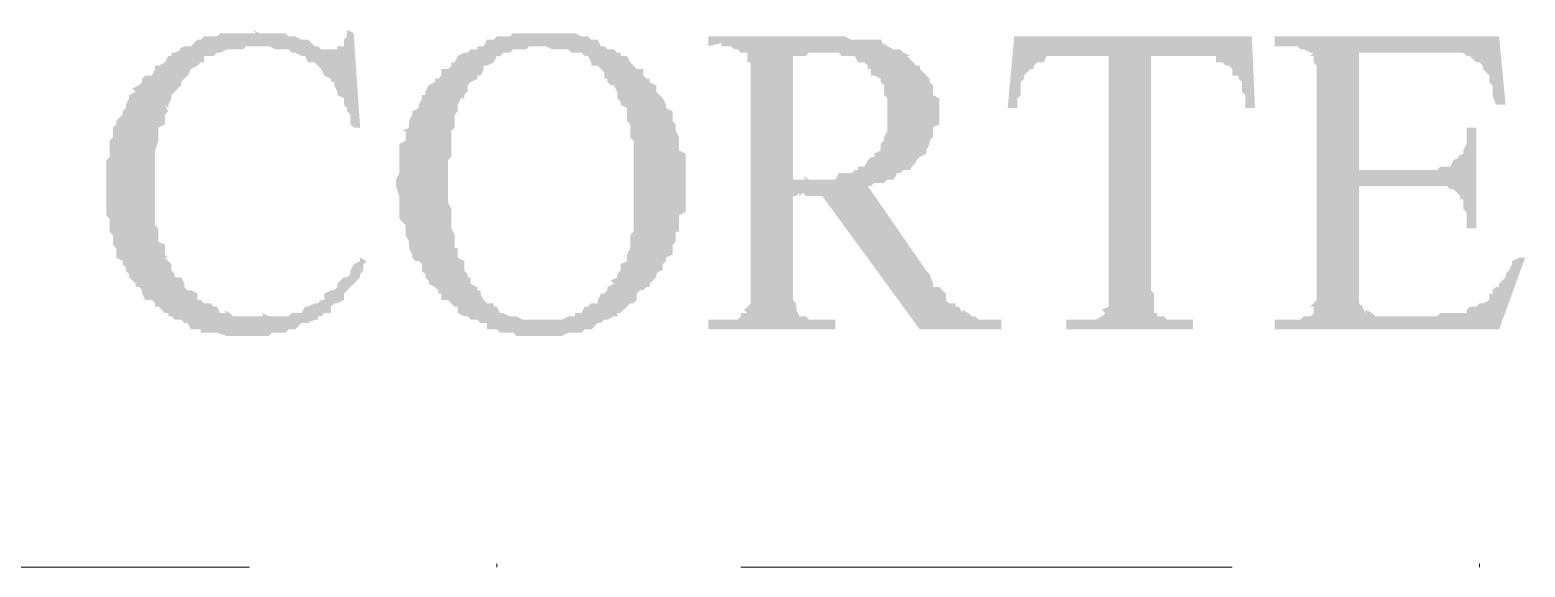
# Model space of a CAD drawing. Header units: millimetres. Extents: x 3240 to 3412, y 1366 to 1426.
# Drawn here: x 3299.692 to 3301.212, y 1376.28 to 1376.826 of the extents above; entities that cross this region are included whole.
import ezdxf

# ---------------------------------------------------------------- set-up
doc = ezdxf.new("R2010")
doc.units = ezdxf.units.MM

msp = doc.modelspace()

# ---------------------------------------------------------------- hatches: boundary and pattern name
at = {"true_color": 0x000007}
for points in [[(3300.0215, 1376.8228), (3300.0281, 1376.7269), (3300.0215, 1376.7269), (3300.0182, 1376.7302), (3300.0182, 1376.7335), (3300.0182, 1376.7401), (3300.0149, 1376.7434), (3300.0149, 1376.7468), (3300.0116, 1376.7501), (3300.0116, 1376.7567), (3300.005, 1376.76), (3300.005, 1376.7633), (3300.0017, 1376.7699), (3300.0017, 1376.7732), (3299.9984, 1376.7732), (3299.9984, 1376.7765), (3299.9918, 1376.7798), (3299.9884, 1376.7864), (3299.9851, 1376.7898), (3299.9818, 1376.7931), (3299.9752, 1376.7931), (3299.9719, 1376.7997), (3299.9686, 1376.7997), (3299.962, 1376.803), (3299.9587, 1376.803), (3299.9554, 1376.8063), (3299.9521, 1376.8063), (3299.9454, 1376.8063), (3299.9421, 1376.8063), (3299.9355, 1376.8096), (3299.9289, 1376.8096), (3299.9256, 1376.8096), (3299.9223, 1376.8096), (3299.9157, 1376.8096), (3299.9124, 1376.8096), (3299.9091, 1376.8063), (3299.9058, 1376.8063), (3299.8991, 1376.8063), (3299.8958, 1376.8063), (3299.8925, 1376.8063), (3299.8859, 1376.803), (3299.8826, 1376.803), (3299.8793, 1376.7997), (3299.876, 1376.7997), (3299.8694, 1376.7997), (3299.8694, 1376.7931), (3299.8661, 1376.7931), (3299.8627, 1376.7898), (3299.8561, 1376.7864), (3299.8528, 1376.7798), (3299.8495, 1376.7765), (3299.8462, 1376.7732), (3299.8462, 1376.7699), (3299.8396, 1376.7633), (3299.8363, 1376.76), (3299.8363, 1376.7567), (3299.833, 1376.7501), (3299.833, 1376.7468), (3299.8297, 1376.7501), (3299.833, 1376.7434), (3299.8297, 1376.7401), (3299.8297, 1376.7335), (3299.8297, 1376.7302), (3299.8231, 1376.7269), (3299.8231, 1376.7236), (3299.8231, 1376.717), (3299.8231, 1376.7203), (3299.8231, 1376.7137), (3299.8197, 1376.7038), (3299.8197, 1376.7004), (3299.8197, 1376.6971), (3299.8197, 1376.6938), (3299.8197, 1376.6872), (3299.8197, 1376.6839), (3299.8197, 1376.6806), (3299.8197, 1376.674), (3299.8197, 1376.6674), (3299.8197, 1376.6574), (3299.8197, 1376.6541), (3299.8197, 1376.6508), (3299.8197, 1376.6442), (3299.8197, 1376.6409), (3299.8197, 1376.6376), (3299.8197, 1376.6343), (3299.8197, 1376.6277), (3299.8231, 1376.6244), (3299.8231, 1376.6211), (3299.8231, 1376.6178), (3299.8231, 1376.6111), (3299.8297, 1376.6078), (3299.8297, 1376.6045), (3299.8297, 1376.5979), (3299.833, 1376.5946), (3299.8297, 1376.5946), (3299.833, 1376.5913), (3299.8363, 1376.588), (3299.8363, 1376.5814), (3299.8396, 1376.5781), (3299.8396, 1376.5747), (3299.8462, 1376.5747), (3299.8495, 1376.5681), (3299.8495, 1376.5648), (3299.8528, 1376.5615), (3299.8561, 1376.5615), (3299.8627, 1376.5582), (3299.8627, 1376.5516), (3299.8661, 1376.5516), (3299.8694, 1376.5483), (3299.876, 1376.5483), (3299.8793, 1376.545), (3299.8826, 1376.545), (3299.8859, 1376.5384), (3299.8925, 1376.5384), (3299.8892, 1376.5417), (3299.8958, 1376.5384), (3299.8991, 1376.5351), (3299.9091, 1376.5351), (3299.9124, 1376.5351), (3299.9157, 1376.5351), (3299.9223, 1376.5351), (3299.9256, 1376.5351), (3299.9289, 1376.5351), (3299.9289, 1376.5384), (3299.9355, 1376.5351), (3299.9388, 1376.5351), (3299.9421, 1376.5351), (3299.9454, 1376.5351), (3299.9521, 1376.5351), (3299.9554, 1376.5351), (3299.9587, 1376.5384), (3299.962, 1376.5384), (3299.9686, 1376.5384), (3299.9719, 1376.545), (3299.9752, 1376.545), (3299.9818, 1376.5483), (3299.9785, 1376.5483), (3299.9851, 1376.5483), (3299.9884, 1376.5516), (3299.9918, 1376.5516), (3299.9918, 1376.5582), (3299.9984, 1376.5615), (3300.0017, 1376.5615), (3300.005, 1376.5648), (3300.005, 1376.5681), (3300.0116, 1376.5747), (3300.0149, 1376.5747), (3300.0182, 1376.5781), (3300.0182, 1376.5814), (3300.0215, 1376.588), (3300.0281, 1376.5913), (3300.0281, 1376.5946), (3300.0348, 1376.5913), (3300.0314, 1376.588), (3300.0314, 1376.5814), (3300.0281, 1376.5781), (3300.0281, 1376.5747), (3300.0215, 1376.5681), (3300.0182, 1376.5648), (3300.0149, 1376.5615), (3300.0116, 1376.5582), (3300.0116, 1376.5516), (3300.005, 1376.5483), (3300.0017, 1376.5483), (3299.9984, 1376.545), (3299.9984, 1376.5384), (3299.9918, 1376.5384), (3299.9884, 1376.5351), (3299.9851, 1376.5351), (3299.9851, 1376.5317), (3299.9818, 1376.5317), (3299.9752, 1376.5284), (3299.9719, 1376.5284), (3299.9686, 1376.5284), (3299.962, 1376.5218), (3299.9587, 1376.5218), (3299.9554, 1376.5218), (3299.9521, 1376.5185), (3299.9454, 1376.5185), (3299.9421, 1376.5185), (3299.9388, 1376.5185), (3299.9355, 1376.5152), (3299.9289, 1376.5152), (3299.9256, 1376.5152), (3299.9223, 1376.5152), (3299.9157, 1376.5152), (3299.9124, 1376.5152), (3299.9091, 1376.5152), (3299.9058, 1376.5152), (3299.8991, 1376.5152), (3299.8958, 1376.5152), (3299.8925, 1376.5152), (3299.8826, 1376.5185), (3299.8793, 1376.5185), (3299.876, 1376.5185), (3299.8694, 1376.5185), (3299.8661, 1376.5185), (3299.8661, 1376.5218), (3299.8627, 1376.5218), (3299.8561, 1376.5218), (3299.8528, 1376.5284), (3299.8495, 1376.5284), (3299.8462, 1376.5317), (3299.8396, 1376.5317), (3299.8363, 1376.5351), (3299.833, 1376.5351), (3299.833, 1376.5384), (3299.8297, 1376.5384), (3299.8231, 1376.545), (3299.8197, 1376.545), (3299.8197, 1376.5483), (3299.8164, 1376.5516), (3299.8098, 1376.5516), (3299.8065, 1376.5582), (3299.8065, 1376.5615), (3299.8032, 1376.5648), (3299.7999, 1376.5648), (3299.7999, 1376.5681), (3299.7933, 1376.5747), (3299.7933, 1376.5781), (3299.79, 1376.5814), (3299.79, 1376.5847), (3299.7867, 1376.588), (3299.7867, 1376.5913), (3299.7801, 1376.5946), (3299.7801, 1376.5979), (3299.7801, 1376.6045), (3299.7767, 1376.6078), (3299.7767, 1376.6111), (3299.7767, 1376.6178), (3299.7734, 1376.6211), (3299.7734, 1376.6244), (3299.7734, 1376.6277), (3299.7734, 1376.6343), (3299.7701, 1376.6376), (3299.7701, 1376.6409), (3299.7701, 1376.6442), (3299.7701, 1376.6508), (3299.7701, 1376.6541), (3299.7701, 1376.6574), (3299.7701, 1376.6641), (3299.7701, 1376.6674), (3299.7701, 1376.6707), (3299.7701, 1376.674), (3299.7701, 1376.6806), (3299.7701, 1376.6839), (3299.7701, 1376.6872), (3299.7701, 1376.6938), (3299.7734, 1376.6971), (3299.7734, 1376.7004), (3299.7734, 1376.7038), (3299.7734, 1376.7104), (3299.7734, 1376.7137), (3299.7767, 1376.717), (3299.7767, 1376.7236), (3299.7767, 1376.7269), (3299.7801, 1376.7302), (3299.7801, 1376.7335), (3299.7867, 1376.7401), (3299.7867, 1376.7434), (3299.79, 1376.7468), (3299.79, 1376.7501), (3299.7933, 1376.7567), (3299.7933, 1376.76), (3299.7999, 1376.7633), (3299.7966, 1376.7666), (3299.8032, 1376.7699), (3299.8065, 1376.7732), (3299.8065, 1376.7765), (3299.8098, 1376.7798), (3299.8164, 1376.7798), (3299.8197, 1376.7864), (3299.8197, 1376.7898), (3299.8231, 1376.7898), (3299.8297, 1376.7931), (3299.833, 1376.7997), (3299.8363, 1376.7997), (3299.8363, 1376.803), (3299.8396, 1376.803), (3299.8462, 1376.8063), (3299.8429, 1376.8063), (3299.8495, 1376.8096), (3299.8528, 1376.8096), (3299.8561, 1376.8096), (3299.8627, 1376.8162), (3299.8661, 1376.8162), (3299.8694, 1376.8195), (3299.876, 1376.8195), (3299.8793, 1376.8195), (3299.8826, 1376.8195), (3299.8859, 1376.8228), (3299.8925, 1376.8228), (3299.8958, 1376.8228), (3299.8991, 1376.8228), (3299.9058, 1376.8228), (3299.9091, 1376.8228), (3299.9124, 1376.8228), (3299.9223, 1376.8228), (3299.919, 1376.8261), (3299.9256, 1376.8228), (3299.9289, 1376.8228), (3299.9355, 1376.8228), (3299.9388, 1376.8228), (3299.9421, 1376.8228), (3299.9454, 1376.8228), (3299.9521, 1376.8228), (3299.9554, 1376.8195), (3299.9587, 1376.8195), (3299.962, 1376.8195), (3299.9686, 1376.8162), (3299.9719, 1376.8162), (3299.9752, 1376.8162), (3299.9818, 1376.8096), (3299.9851, 1376.8096), (3299.9884, 1376.8063), (3299.9918, 1376.8063), (3299.9984, 1376.8063), (3299.9951, 1376.8063), (3300.0017, 1376.8063), (3300.005, 1376.8063), (3300.005, 1376.8096), (3300.0116, 1376.8096), (3300.0116, 1376.8162), (3300.0149, 1376.8195), (3300.0149, 1376.8228), (3300.0149, 1376.8261)], [(3300.9345, 1376.8195), (3300.9378, 1376.7468), (3300.9279, 1376.7468), (3300.9279, 1376.7567), (3300.9279, 1376.76), (3300.9246, 1376.7633), (3300.9246, 1376.7699), (3300.9246, 1376.7732), (3300.9212, 1376.7765), (3300.9212, 1376.7798), (3300.9146, 1376.7798), (3300.9146, 1376.7864), (3300.9113, 1376.7898), (3300.908, 1376.7898), (3300.9047, 1376.7931), (3300.8981, 1376.7931), (3300.8981, 1376.7997), (3300.8948, 1376.7997), (3300.8915, 1376.7997), (3300.8816, 1376.7997), (3300.8782, 1376.7997), (3300.8749, 1376.7997), (3300.8319, 1376.7997), (3300.8319, 1376.5747), (3300.8319, 1376.5648), (3300.8319, 1376.5615), (3300.8352, 1376.5582), (3300.8352, 1376.5516), (3300.8352, 1376.5483), (3300.8352, 1376.545), (3300.8352, 1376.5384), (3300.8385, 1376.5384), (3300.8385, 1376.5417), (3300.8385, 1376.5351), (3300.8452, 1376.5351), (3300.8485, 1376.5317), (3300.8518, 1376.5317), (3300.8584, 1376.5317), (3300.8617, 1376.5317), (3300.865, 1376.5317), (3300.8749, 1376.5317), (3300.8749, 1376.5218), (3300.7459, 1376.5218), (3300.7459, 1376.5317), (3300.7592, 1376.5317), (3300.7625, 1376.5317), (3300.7691, 1376.5317), (3300.7724, 1376.5317), (3300.7757, 1376.5317), (3300.7823, 1376.5351), (3300.7856, 1376.5384), (3300.7823, 1376.5417), (3300.7889, 1376.545), (3300.7889, 1376.5483), (3300.7889, 1376.5516), (3300.7889, 1376.5582), (3300.7889, 1376.5648), (3300.7889, 1376.5681), (3300.7889, 1376.5747), (3300.7889, 1376.7997), (3300.7559, 1376.7997), (3300.7525, 1376.7997), (3300.7426, 1376.7997), (3300.7393, 1376.7997), (3300.7327, 1376.7997), (3300.7294, 1376.7997), (3300.7261, 1376.7997), (3300.7228, 1376.7931), (3300.7162, 1376.7931), (3300.7129, 1376.7898), (3300.7129, 1376.7864), (3300.7095, 1376.7864), (3300.7029, 1376.7798), (3300.7029, 1376.7765), (3300.6996, 1376.7732), (3300.6996, 1376.7699), (3300.6996, 1376.7633), (3300.6996, 1376.76), (3300.6963, 1376.7567), (3300.6963, 1376.7501), (3300.6963, 1376.7468), (3300.6864, 1376.7468), (3300.693, 1376.8195)], [(3301.0436, 1376.803), (3301.0436, 1376.6839), (3301.1065, 1376.6839), (3301.1164, 1376.6839), (3301.1197, 1376.6839), (3301.123, 1376.6839), (3301.1263, 1376.6872), (3301.1329, 1376.6872), (3301.1363, 1376.6872), (3301.1396, 1376.6938), (3301.1462, 1376.6971), (3301.1429, 1376.6971), (3301.1495, 1376.7004), (3301.1495, 1376.7038), (3301.1528, 1376.7104), (3301.1528, 1376.7137), (3301.1528, 1376.717), (3301.1528, 1376.7236), (3301.1528, 1376.7269), (3301.1627, 1376.7269), (3301.1627, 1376.6244), (3301.1528, 1376.6244), (3301.1528, 1376.6343), (3301.1528, 1376.6376), (3301.1528, 1376.6409), (3301.1495, 1376.6442), (3301.1495, 1376.6508), (3301.1495, 1376.6541), (3301.1462, 1376.6541), (3301.1462, 1376.6574), (3301.1396, 1376.6641), (3301.1363, 1376.6641), (3301.1329, 1376.6674), (3301.1263, 1376.6674), (3301.123, 1376.6674), (3301.1197, 1376.6674), (3301.1164, 1376.6674), (3301.1098, 1376.6674), (3301.1065, 1376.6674), (3301.0436, 1376.6674), (3301.0436, 1376.5681), (3301.0436, 1376.5648), (3301.0436, 1376.5582), (3301.0436, 1376.5516), (3301.0436, 1376.5483), (3301.0469, 1376.545), (3301.0502, 1376.5384), (3301.0502, 1376.5417), (3301.0569, 1376.5384), (3301.0602, 1376.5351), (3301.0701, 1376.5351), (3301.1164, 1376.5351), (3301.123, 1376.5351), (3301.1263, 1376.5384), (3301.1329, 1376.5384), (3301.1363, 1376.5384), (3301.1396, 1376.5384), (3301.1462, 1376.5384), (3301.1495, 1376.5384), (3301.1528, 1376.5384), (3301.1528, 1376.5417), (3301.1561, 1376.545), (3301.1627, 1376.545), (3301.166, 1376.5483), (3301.1693, 1376.5483), (3301.1759, 1376.5516), (3301.1759, 1376.5582), (3301.1793, 1376.5582), (3301.1793, 1376.5615), (3301.1826, 1376.5648), (3301.1859, 1376.5648), (3301.1859, 1376.5681), (3301.1925, 1376.5747), (3301.1925, 1376.5781), (3301.1958, 1376.5814), (3301.1991, 1376.588), (3301.1991, 1376.5913), (3301.2057, 1376.5946), (3301.2024, 1376.5946), (3301.2123, 1376.5946), (3301.1859, 1376.5218), (3300.9576, 1376.5218), (3300.9576, 1376.5317), (3300.9676, 1376.5317), (3300.9709, 1376.5317), (3300.9742, 1376.5317), (3300.9808, 1376.5317), (3300.9841, 1376.5317), (3300.9874, 1376.5351), (3300.994, 1376.5351), (3300.9973, 1376.5384), (3300.9973, 1376.545), (3300.994, 1376.545), (3300.9973, 1376.5483), (3301.0006, 1376.5516), (3301.0006, 1376.5582), (3301.0006, 1376.5615), (3301.0006, 1376.5648), (3301.0006, 1376.5681), (3301.0006, 1376.5747), (3301.0006, 1376.7699), (3301.0006, 1376.7732), (3301.0006, 1376.7798), (3301.0006, 1376.7864), (3301.0006, 1376.7898), (3300.9973, 1376.7931), (3300.9973, 1376.7997), (3300.994, 1376.7997), (3300.9973, 1376.803), (3300.994, 1376.803), (3300.9874, 1376.8063), (3300.9841, 1376.8063), (3300.9808, 1376.8096), (3300.9742, 1376.8096), (3300.9709, 1376.8096), (3300.9676, 1376.8096), (3300.9576, 1376.8096), (3300.9576, 1376.8195), (3301.1859, 1376.8195), (3301.1925, 1376.7501), (3301.1826, 1376.7501), (3301.1793, 1376.76), (3301.1793, 1376.7633), (3301.1793, 1376.7699), (3301.1759, 1376.7732), (3301.1759, 1376.7765), (3301.1759, 1376.7798), (3301.1693, 1376.7864), (3301.1693, 1376.7898), (3301.166, 1376.7931), (3301.1627, 1376.7931), (3301.1561, 1376.7997), (3301.1528, 1376.7997), (3301.1495, 1376.803), (3301.1462, 1376.803), (3301.1396, 1376.803), (3301.1363, 1376.803), (3301.1263, 1376.803), (3301.123, 1376.803)]]:
    msp.add_hatch(color=7, dxfattribs=at).paths.add_polyline_path(points)
h = msp.add_hatch(color=7, dxfattribs=at)
h.paths.add_polyline_path([(3300.2134, 1376.8228), (3300.2233, 1376.8228), (3300.2266, 1376.8228), (3300.2299, 1376.8228), (3300.2332, 1376.8228), (3300.2398, 1376.8228), (3300.2431, 1376.8228), (3300.2465, 1376.8228), (3300.2531, 1376.8195), (3300.2564, 1376.8195), (3300.2597, 1376.8195), (3300.263, 1376.8162), (3300.2696, 1376.8162), (3300.2729, 1376.8096), (3300.2762, 1376.8096), (3300.2795, 1376.8063), (3300.2861, 1376.8063), (3300.2895, 1376.803), (3300.2928, 1376.803), (3300.2928, 1376.7997), (3300.2994, 1376.7997), (3300.3027, 1376.7931), (3300.306, 1376.7898), (3300.3093, 1376.7864), (3300.3159, 1376.7864), (3300.3159, 1376.7798), (3300.3192, 1376.7765), (3300.3225, 1376.7765), (3300.3225, 1376.7732), (3300.3291, 1376.7699), (3300.3291, 1376.7633), (3300.3325, 1376.76), (3300.3358, 1376.7567), (3300.3391, 1376.7501), (3300.3391, 1376.7468), (3300.3457, 1376.7434), (3300.3457, 1376.7401), (3300.3457, 1376.7335), (3300.349, 1376.7302), (3300.349, 1376.7269), (3300.349, 1376.7236), (3300.3523, 1376.717), (3300.3523, 1376.7137), (3300.3523, 1376.7104), (3300.3523, 1376.7038), (3300.3589, 1376.7004), (3300.3589, 1376.6971), (3300.3589, 1376.6938), (3300.3589, 1376.6872), (3300.3589, 1376.6839), (3300.3589, 1376.6806), (3300.3589, 1376.674), (3300.3589, 1376.6707), (3300.3589, 1376.6674), (3300.3589, 1376.6641), (3300.3589, 1376.6574), (3300.3589, 1376.6541), (3300.3589, 1376.6508), (3300.3589, 1376.6442), (3300.3589, 1376.6409), (3300.3523, 1376.6376), (3300.3523, 1376.6277), (3300.3523, 1376.6244), (3300.3523, 1376.6211), (3300.349, 1376.6211), (3300.349, 1376.6178), (3300.349, 1376.6111), (3300.3457, 1376.6078), (3300.3457, 1376.6045), (3300.3457, 1376.5979), (3300.3391, 1376.5946), (3300.3391, 1376.5913), (3300.3358, 1376.588), (3300.3358, 1376.5814), (3300.3325, 1376.5814), (3300.3291, 1376.5781), (3300.3291, 1376.5747), (3300.3225, 1376.5681), (3300.3225, 1376.5648), (3300.3192, 1376.5648), (3300.3159, 1376.5615), (3300.3126, 1376.5615), (3300.3093, 1376.5582), (3300.3093, 1376.5516), (3300.306, 1376.5483), (3300.3027, 1376.5483), (3300.2994, 1376.545), (3300.2928, 1376.5384), (3300.2895, 1376.5384), (3300.2895, 1376.5351), (3300.2861, 1376.5351), (3300.2795, 1376.5317), (3300.2762, 1376.5317), (3300.2729, 1376.5284), (3300.2696, 1376.5284), (3300.263, 1376.5218), (3300.2597, 1376.5218), (3300.2564, 1376.5218), (3300.2531, 1376.5185), (3300.2465, 1376.5185), (3300.2431, 1376.5185), (3300.2398, 1376.5185), (3300.2332, 1376.5152), (3300.2266, 1376.5152), (3300.2233, 1376.5152), (3300.2167, 1376.5152), (3300.2134, 1376.5152), (3300.2101, 1376.5152), (3300.2001, 1376.5152), (3300.1968, 1376.5152), (3300.1935, 1376.5152), (3300.1869, 1376.5152), (3300.1836, 1376.5185), (3300.1803, 1376.5185), (3300.1737, 1376.5185), (3300.1704, 1376.5185), (3300.1671, 1376.5218), (3300.1638, 1376.5218), (3300.1571, 1376.5218), (3300.1571, 1376.5284), (3300.1538, 1376.5284), (3300.1505, 1376.5284), (3300.1472, 1376.5317), (3300.1406, 1376.5317), (3300.1373, 1376.5351), (3300.134, 1376.5351), (3300.1274, 1376.5384), (3300.1274, 1376.545), (3300.1241, 1376.545), (3300.1208, 1376.5483), (3300.1174, 1376.5516), (3300.1108, 1376.5516), (3300.1108, 1376.5582), (3300.1075, 1376.5582), (3300.1075, 1376.5615), (3300.1042, 1376.5648), (3300.0976, 1376.5681), (3300.0976, 1376.5714), (3300.0943, 1376.5747), (3300.0943, 1376.5781), (3300.091, 1376.5814), (3300.091, 1376.588), (3300.0877, 1376.5913), (3300.0844, 1376.5913), (3300.0811, 1376.5946), (3300.0811, 1376.5979), (3300.0778, 1376.6045), (3300.0778, 1376.6078), (3300.0778, 1376.6111), (3300.0744, 1376.6178), (3300.0744, 1376.6211), (3300.0744, 1376.6244), (3300.0744, 1376.6277), (3300.0678, 1376.6343), (3300.0678, 1376.6376), (3300.0678, 1376.6409), (3300.0678, 1376.6442), (3300.0678, 1376.6508), (3300.0678, 1376.6541), (3300.0678, 1376.6574), (3300.0645, 1376.6674), (3300.0645, 1376.6707), (3300.0645, 1376.674), (3300.0678, 1376.6806), (3300.0678, 1376.6839), (3300.0678, 1376.6872), (3300.0678, 1376.6938), (3300.0678, 1376.6971), (3300.0678, 1376.7038), (3300.0678, 1376.7104), (3300.0744, 1376.7137), (3300.0744, 1376.717), (3300.0744, 1376.7236), (3300.0711, 1376.7236), (3300.0778, 1376.7269), (3300.0778, 1376.7302), (3300.0778, 1376.7335), (3300.0811, 1376.7401), (3300.0811, 1376.7434), (3300.0877, 1376.7468), (3300.0877, 1376.7501), (3300.091, 1376.7567), (3300.091, 1376.76), (3300.0943, 1376.76), (3300.0943, 1376.7633), (3300.0976, 1376.7699), (3300.1042, 1376.7732), (3300.1042, 1376.7765), (3300.1075, 1376.7765), (3300.1108, 1376.7798), (3300.1108, 1376.7864), (3300.1174, 1376.7864), (3300.1208, 1376.7898), (3300.1208, 1376.7931), (3300.1241, 1376.7931), (3300.1274, 1376.7997), (3300.134, 1376.803), (3300.1373, 1376.803), (3300.1406, 1376.8063), (3300.1472, 1376.8063), (3300.1472, 1376.8096), (3300.1505, 1376.8096), (3300.1538, 1376.8096), (3300.1571, 1376.8162), (3300.1638, 1376.8162), (3300.1671, 1376.8195), (3300.1704, 1376.8195), (3300.1737, 1376.8195), (3300.1803, 1376.8195), (3300.1836, 1376.8228), (3300.1869, 1376.8228), (3300.1935, 1376.8228), (3300.1968, 1376.8228), (3300.2001, 1376.8228), (3300.2035, 1376.8228), (3300.2101, 1376.8228), (3300.2134, 1376.8228), (3300.2134, 1376.8261)])
h.paths.add_polyline_path([(3300.2134, 1376.8096), (3300.2035, 1376.8096), (3300.2001, 1376.8096), (3300.1968, 1376.8063), (3300.1935, 1376.8063), (3300.1869, 1376.8063), (3300.1836, 1376.8063), (3300.1803, 1376.803), (3300.1737, 1376.803), (3300.1704, 1376.7997), (3300.1671, 1376.7997), (3300.1638, 1376.7931), (3300.1571, 1376.7898), (3300.1538, 1376.7898), (3300.1538, 1376.7864), (3300.1505, 1376.7798), (3300.1472, 1376.7798), (3300.1472, 1376.7765), (3300.1406, 1376.7732), (3300.1373, 1376.7699), (3300.1373, 1376.7633), (3300.134, 1376.76), (3300.134, 1376.7567), (3300.1307, 1376.7567), (3300.1274, 1376.7501), (3300.1274, 1376.7468), (3300.1274, 1376.7434), (3300.1241, 1376.7401), (3300.1241, 1376.7335), (3300.1241, 1376.7302), (3300.1241, 1376.7269), (3300.1208, 1376.7236), (3300.1208, 1376.717), (3300.1208, 1376.7137), (3300.1208, 1376.7104), (3300.1208, 1376.7004), (3300.1208, 1376.6971), (3300.1174, 1376.6938), (3300.1174, 1376.6872), (3300.1174, 1376.6839), (3300.1174, 1376.674), (3300.1174, 1376.6707), (3300.1174, 1376.6674), (3300.1174, 1376.6641), (3300.1174, 1376.6541), (3300.1174, 1376.6508), (3300.1208, 1376.6442), (3300.1208, 1376.6409), (3300.1208, 1376.6376), (3300.1208, 1376.6343), (3300.1208, 1376.6277), (3300.1208, 1376.6244), (3300.1241, 1376.6178), (3300.1241, 1376.6111), (3300.1241, 1376.6078), (3300.1241, 1376.6045), (3300.1274, 1376.6045), (3300.1274, 1376.5979), (3300.1274, 1376.5946), (3300.134, 1376.5913), (3300.134, 1376.588), (3300.134, 1376.5814), (3300.1373, 1376.5781), (3300.1373, 1376.5747), (3300.1406, 1376.5747), (3300.1406, 1376.5681), (3300.1472, 1376.5648), (3300.1472, 1376.5615), (3300.1505, 1376.5615), (3300.1505, 1376.5582), (3300.1538, 1376.5516), (3300.1571, 1376.5483), (3300.1638, 1376.5483), (3300.1638, 1376.545), (3300.1671, 1376.545), (3300.1704, 1376.5384), (3300.1737, 1376.5384), (3300.1803, 1376.5351), (3300.1836, 1376.5351), (3300.1869, 1376.5351), (3300.1935, 1376.5317), (3300.1968, 1376.5317), (3300.2001, 1376.5317), (3300.2035, 1376.5317), (3300.2101, 1376.5317), (3300.2134, 1376.5317), (3300.2167, 1376.5317), (3300.2233, 1376.5317), (3300.2266, 1376.5317), (3300.2299, 1376.5317), (3300.2332, 1376.5317), (3300.2398, 1376.5351), (3300.2431, 1376.5351), (3300.2465, 1376.5351), (3300.2465, 1376.5384), (3300.2531, 1376.5384), (3300.2564, 1376.545), (3300.2597, 1376.545), (3300.263, 1376.5483), (3300.2696, 1376.5483), (3300.2696, 1376.5516), (3300.2729, 1376.5582), (3300.2762, 1376.5582), (3300.2795, 1376.5615), (3300.2795, 1376.5648), (3300.2861, 1376.5681), (3300.2828, 1376.5714), (3300.2895, 1376.5747), (3300.2895, 1376.5781), (3300.2928, 1376.5814), (3300.2928, 1376.5847), (3300.2928, 1376.588), (3300.2994, 1376.5913), (3300.2994, 1376.5946), (3300.2994, 1376.5979), (3300.3027, 1376.6045), (3300.3027, 1376.6078), (3300.3027, 1376.6111), (3300.3027, 1376.6178), (3300.306, 1376.6211), (3300.306, 1376.6244), (3300.306, 1376.6277), (3300.306, 1376.6376), (3300.306, 1376.6409), (3300.306, 1376.6442), (3300.306, 1376.6508), (3300.306, 1376.6541), (3300.306, 1376.6641), (3300.306, 1376.6674), (3300.306, 1376.6707), (3300.306, 1376.674), (3300.306, 1376.6839), (3300.306, 1376.6872), (3300.306, 1376.6938), (3300.306, 1376.6971), (3300.306, 1376.7004), (3300.306, 1376.7104), (3300.306, 1376.7137), (3300.3027, 1376.717), (3300.3027, 1376.7236), (3300.3027, 1376.7269), (3300.3027, 1376.7302), (3300.2994, 1376.7335), (3300.2994, 1376.7401), (3300.2994, 1376.7434), (3300.2994, 1376.7468), (3300.2928, 1376.7501), (3300.2928, 1376.7534), (3300.2895, 1376.7567), (3300.2895, 1376.76), (3300.2895, 1376.7633), (3300.2861, 1376.7699), (3300.2828, 1376.7699), (3300.2795, 1376.7732), (3300.2795, 1376.7765), (3300.2762, 1376.7765), (3300.2762, 1376.7798), (3300.2762, 1376.7831), (3300.2729, 1376.7864), (3300.2696, 1376.7898), (3300.263, 1376.7898), (3300.263, 1376.7931), (3300.2597, 1376.7997), (3300.2564, 1376.7997), (3300.2531, 1376.803), (3300.2465, 1376.803), (3300.2431, 1376.803), (3300.2398, 1376.8063), (3300.2332, 1376.8063), (3300.2299, 1376.8063), (3300.2266, 1376.8063), (3300.2233, 1376.8063), (3300.2167, 1376.8096), (3300.2134, 1376.8096), (3300.2134, 1376.8129)])
h = msp.add_hatch(color=7, dxfattribs=at)
h.paths.add_polyline_path([(3300.6798, 1376.5218), (3300.5971, 1376.5218), (3300.4978, 1376.6574), (3300.4912, 1376.6574), (3300.4879, 1376.6574), (3300.4846, 1376.6574), (3300.4813, 1376.6574), (3300.478, 1376.6608), (3300.4747, 1376.6574), (3300.4747, 1376.6608), (3300.4714, 1376.6574), (3300.4681, 1376.6574), (3300.4681, 1376.5747), (3300.4681, 1376.5681), (3300.4681, 1376.5615), (3300.4681, 1376.5582), (3300.4681, 1376.5516), (3300.4714, 1376.5483), (3300.4714, 1376.545), (3300.4714, 1376.5384), (3300.4714, 1376.5417), (3300.4747, 1376.5351), (3300.4813, 1376.5351), (3300.4846, 1376.5317), (3300.4879, 1376.5317), (3300.4912, 1376.5317), (3300.4978, 1376.5317), (3300.4945, 1376.5317), (3300.5111, 1376.5317), (3300.5111, 1376.5218), (3300.3821, 1376.5218), (3300.3821, 1376.5317), (3300.3953, 1376.5317), (3300.3986, 1376.5317), (3300.4052, 1376.5317), (3300.4085, 1376.5317), (3300.4118, 1376.5317), (3300.4152, 1376.5351), (3300.4152, 1376.5384), (3300.4218, 1376.5384), (3300.4185, 1376.5417), (3300.4218, 1376.545), (3300.4251, 1376.5483), (3300.4251, 1376.5516), (3300.4251, 1376.5615), (3300.4251, 1376.5648), (3300.4251, 1376.5681), (3300.4251, 1376.5747), (3300.4251, 1376.7633), (3300.4251, 1376.7732), (3300.4251, 1376.7765), (3300.4251, 1376.7864), (3300.4251, 1376.7898), (3300.4251, 1376.7931), (3300.4218, 1376.7931), (3300.4218, 1376.7997), (3300.4218, 1376.803), (3300.4185, 1376.803), (3300.4152, 1376.803), (3300.4118, 1376.8063), (3300.4085, 1376.8063), (3300.4052, 1376.8096), (3300.3986, 1376.8096), (3300.3953, 1376.8096), (3300.3953, 1376.8129), (3300.3821, 1376.8096), (3300.3821, 1376.8195), (3300.4912, 1376.8195), (3300.4978, 1376.8195), (3300.5012, 1376.8195), (3300.5111, 1376.8195), (3300.5144, 1376.8195), (3300.5177, 1376.8195), (3300.521, 1376.8195), (3300.5276, 1376.8162), (3300.5309, 1376.8162), (3300.5342, 1376.8162), (3300.5408, 1376.8162), (3300.5442, 1376.8162), (3300.5475, 1376.8162), (3300.5508, 1376.8162), (3300.5574, 1376.8162), (3300.5607, 1376.8096), (3300.5607, 1376.8129), (3300.564, 1376.8096), (3300.5706, 1376.8063), (3300.5739, 1376.8063), (3300.5772, 1376.8063), (3300.5805, 1376.803), (3300.5872, 1376.7997), (3300.5838, 1376.7997), (3300.5905, 1376.7931), (3300.5938, 1376.7898), (3300.5971, 1376.7898), (3300.5971, 1376.7864), (3300.6037, 1376.7798), (3300.6004, 1376.7831), (3300.607, 1376.7765), (3300.607, 1376.7732), (3300.6103, 1376.7699), (3300.6103, 1376.7633), (3300.6103, 1376.76), (3300.6169, 1376.7567), (3300.6169, 1376.7501), (3300.6169, 1376.7468), (3300.6169, 1376.7434), (3300.6169, 1376.7401), (3300.6169, 1376.7335), (3300.6169, 1376.7302), (3300.6103, 1376.7269), (3300.6103, 1376.7236), (3300.6103, 1376.717), (3300.607, 1376.7137), (3300.607, 1376.7104), (3300.6037, 1376.7038), (3300.6037, 1376.7004), (3300.5971, 1376.6971), (3300.5938, 1376.6938), (3300.5905, 1376.6872), (3300.5905, 1376.6905), (3300.5872, 1376.6839), (3300.5805, 1376.6839), (3300.5772, 1376.6806), (3300.5739, 1376.6806), (3300.5706, 1376.674), (3300.564, 1376.674), (3300.5607, 1376.6707), (3300.5574, 1376.6707), (3300.5508, 1376.6707), (3300.5475, 1376.6674), (3300.5442, 1376.6674), (3300.6037, 1376.5814), (3300.607, 1376.5781), (3300.6103, 1376.5681), (3300.6103, 1376.5648), (3300.6169, 1376.5648), (3300.6202, 1376.5615), (3300.6235, 1376.5582), (3300.6235, 1376.5516), (3300.6269, 1376.5483), (3300.6335, 1376.5483), (3300.6335, 1376.545), (3300.6368, 1376.545), (3300.6401, 1376.5384), (3300.6401, 1376.5417), (3300.6467, 1376.5384), (3300.65, 1376.5351), (3300.6533, 1376.5351), (3300.6566, 1376.5317), (3300.6632, 1376.5317), (3300.6665, 1376.5317), (3300.6699, 1376.5317), (3300.6765, 1376.5317), (3300.6798, 1376.5317)])
h.paths.add_polyline_path([(3300.4681, 1376.674), (3300.4714, 1376.674), (3300.4747, 1376.674), (3300.4813, 1376.674), (3300.478, 1376.6773), (3300.4846, 1376.674), (3300.4879, 1376.674), (3300.4978, 1376.674), (3300.5012, 1376.674), (3300.5045, 1376.674), (3300.5111, 1376.674), (3300.5144, 1376.6806), (3300.5177, 1376.6806), (3300.521, 1376.6806), (3300.5276, 1376.6806), (3300.5309, 1376.6839), (3300.5342, 1376.6839), (3300.5342, 1376.6872), (3300.5408, 1376.6872), (3300.5442, 1376.6938), (3300.5475, 1376.6971), (3300.5508, 1376.6971), (3300.5508, 1376.7004), (3300.5574, 1376.7038), (3300.5574, 1376.7104), (3300.5607, 1376.7137), (3300.5607, 1376.717), (3300.564, 1376.7236), (3300.564, 1376.7269), (3300.564, 1376.7302), (3300.564, 1376.7335), (3300.564, 1376.7401), (3300.564, 1376.7434), (3300.564, 1376.7468), (3300.564, 1376.7501), (3300.564, 1376.7567), (3300.5607, 1376.76), (3300.5607, 1376.7633), (3300.5607, 1376.7699), (3300.5574, 1376.7732), (3300.5574, 1376.7765), (3300.5508, 1376.7798), (3300.5475, 1376.7798), (3300.5475, 1376.7864), (3300.5442, 1376.7864), (3300.5442, 1376.7898), (3300.5408, 1376.7931), (3300.5342, 1376.7931), (3300.5309, 1376.7997), (3300.5276, 1376.7997), (3300.521, 1376.7997), (3300.5177, 1376.7997), (3300.5144, 1376.803), (3300.5111, 1376.803), (3300.5045, 1376.803), (3300.5012, 1376.803), (3300.4978, 1376.803), (3300.4912, 1376.803), (3300.4846, 1376.803), (3300.4813, 1376.7997), (3300.4747, 1376.7997), (3300.4714, 1376.7997), (3300.4681, 1376.7997)])

# ---------------------------------------------------------------- linework, layer by layer
at = {"color": 7, "linetype": 'Continuous', "lineweight": 5, "true_color": 0x000007}
for points in [[(3300.1671, 1376.2804), (3300.1671, 1376.2837), (3300.1671, 1376.2837)], [(3301.166, 1376.2804), (3301.166, 1376.2837), (3301.166, 1376.2837)], [(3299.9157, 1376.2804), (3299.4162, 1376.2804), (3299.4162, 1376.2804)], [(3300.9146, 1376.2804), (3300.4152, 1376.2804), (3300.4152, 1376.2804)]]:
    msp.add_lwpolyline(points, dxfattribs=at)

doc.saveas('drawing.dxf')
